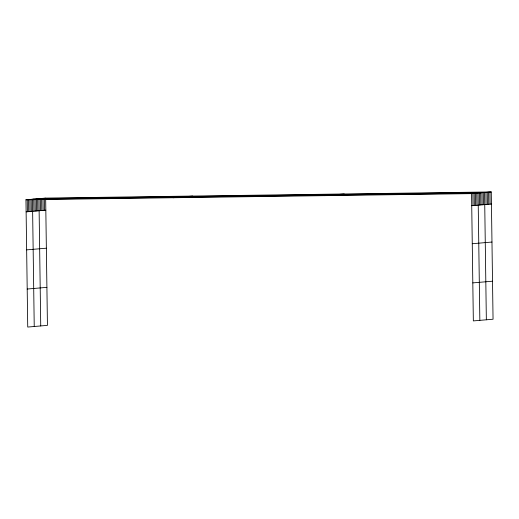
<?xml version="1.0" encoding="UTF-8"?>
<svg xmlns="http://www.w3.org/2000/svg" width="519" height="519" viewBox="0 0 519 519"><rect width="100%" height="100%" fill="white"/><g stroke="black" fill="none" stroke-linecap="round" stroke-linejoin="round"><path stroke-width="0.78" d="M45.659 198.089L47.437 325.368L27.728 327.054L25.95 199.776L45.659 198.089L491.272 191.946L493.05 319.224L473.341 320.911L471.563 193.632L491.272 191.946M173.002 197.745L192.711 196.065M26.119 211.862L45.828 210.176M324.511 195.657L344.22 193.976M471.732 205.712L491.441 204.032M26.651 249.873L46.36 248.192M472.264 243.729L491.973 242.042M27.196 289.038L46.905 287.357M472.809 282.894L492.518 281.207M25.95 199.776L471.563 193.632M489.93 192.062L490.098 204.142M488.593 192.173L488.762 204.259M487.25 192.29L487.419 204.376M485.914 192.406L486.082 204.486M486.348 319.795L484.571 192.517L38.957 198.667L40.735 325.945M483.273 192.627L483.442 204.713M481.969 192.744L482.138 204.823M480.665 192.854L480.834 204.934M479.368 192.964L479.537 205.05M479.841 320.353L478.064 193.074L32.457 199.218L34.235 326.496M476.766 193.185L476.935 205.271M475.462 193.295L475.631 205.381M474.165 193.405L474.334 205.492M472.861 193.516L473.03 205.602M44.323 198.206L44.491 210.292M42.98 198.323L43.148 210.403M41.637 198.433L41.805 210.519M40.3 198.55L40.469 210.636M37.66 198.777L37.829 210.863M36.356 198.887L36.525 210.974M35.058 198.998L35.227 211.084M33.754 199.108L33.923 211.194M31.153 199.328L31.322 211.415M29.855 199.445L30.024 211.525M28.551 199.556L28.72 211.635M27.254 199.666L27.423 211.752"/></g></svg>
